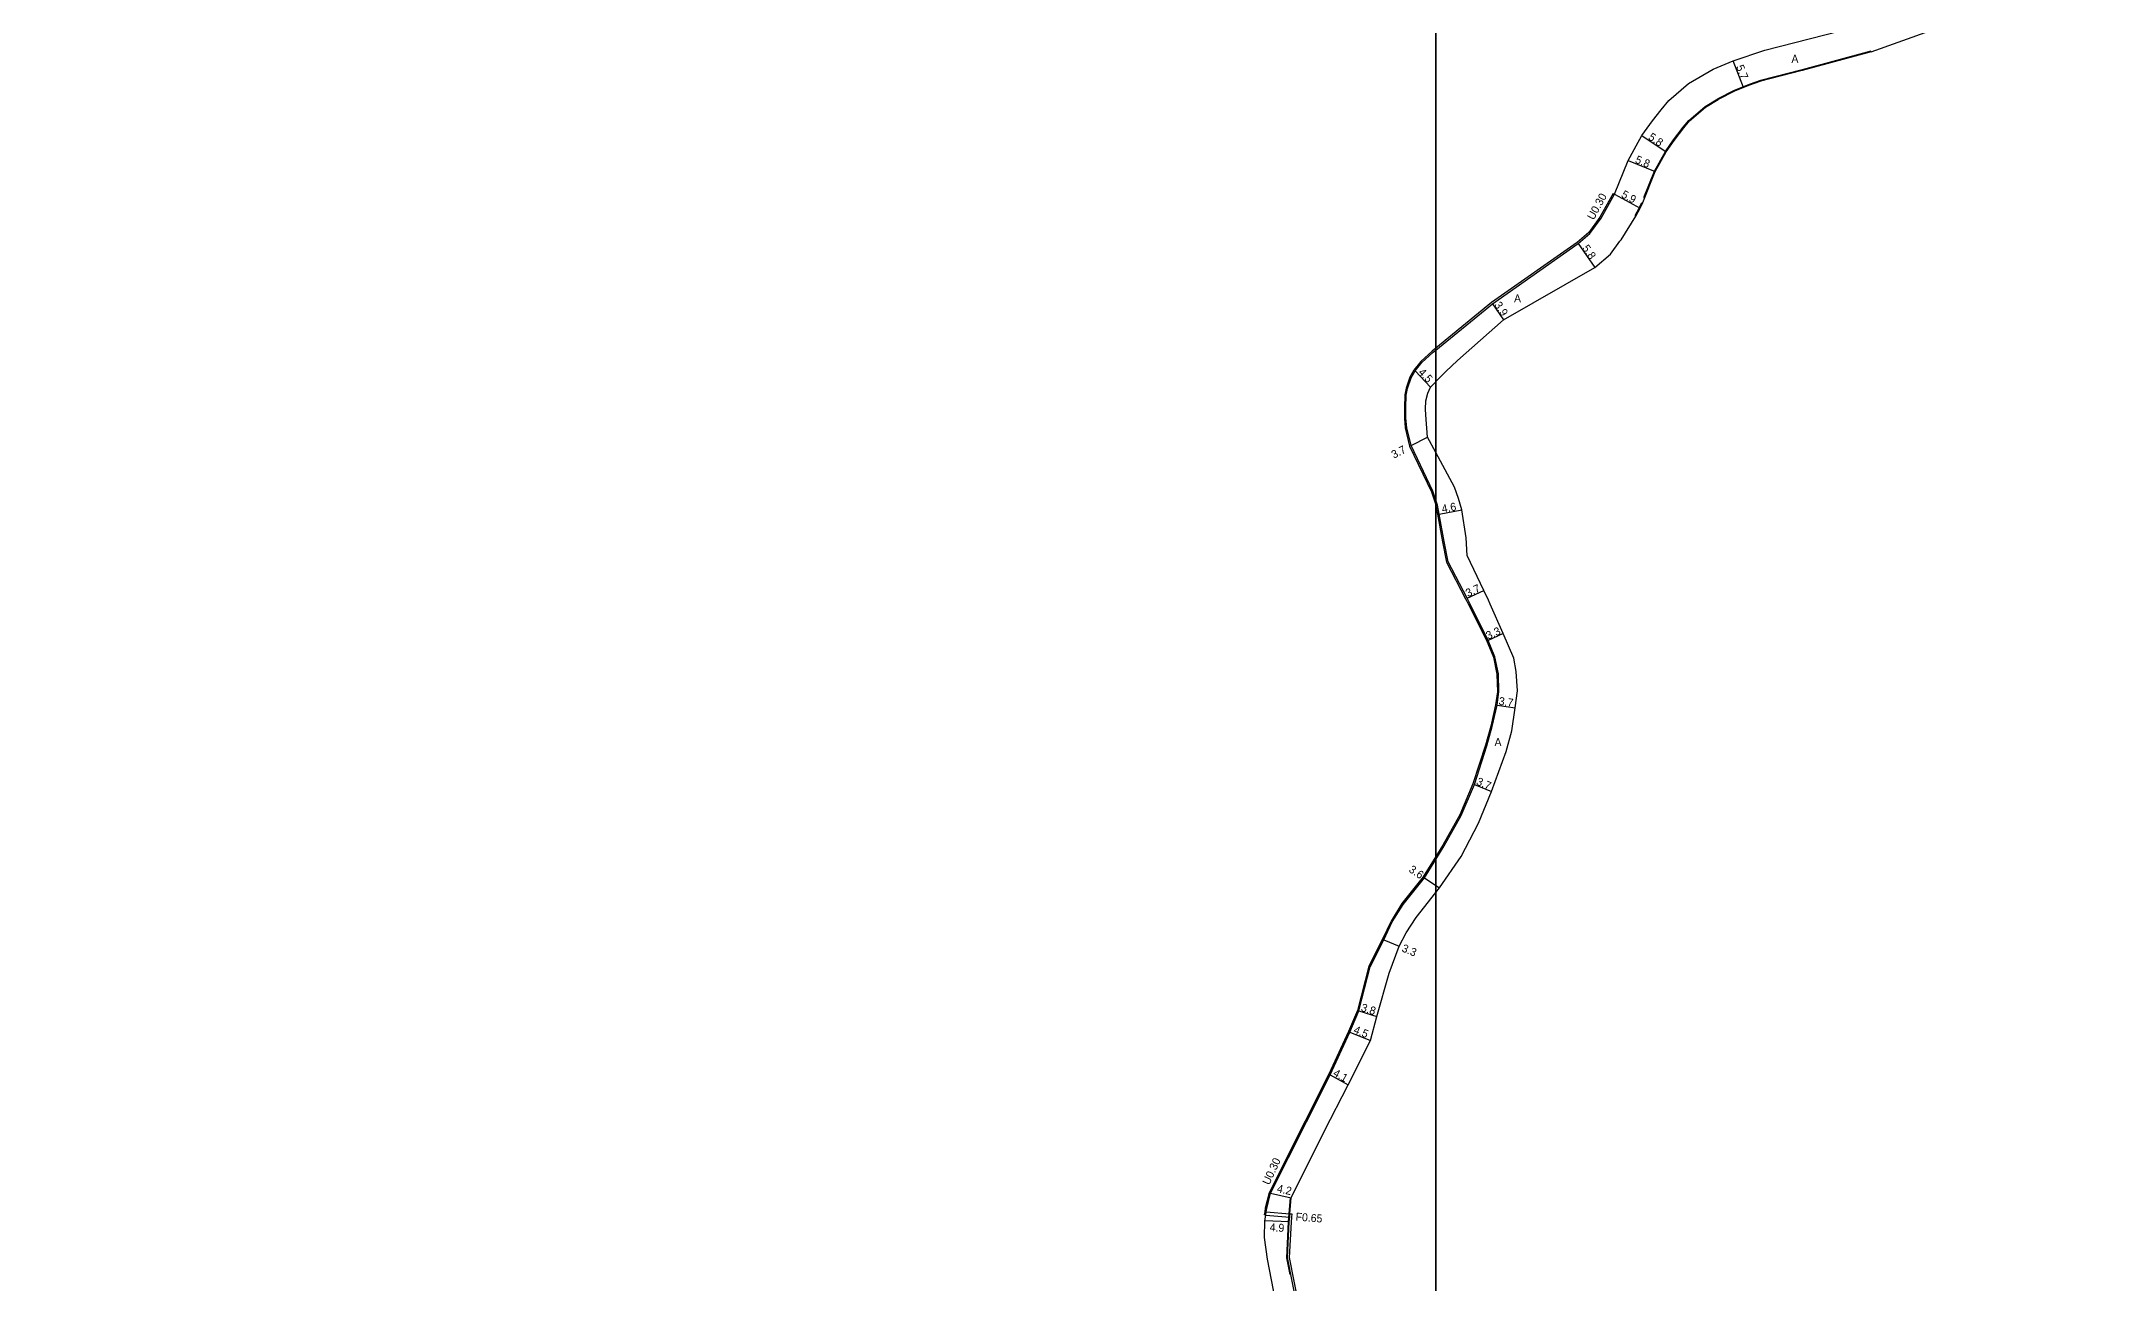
# Model space of a CAD drawing. Header units: metres. Extents: x -28000 to -24000, y -105000 to -102000.
# Drawn here: x -27478.9 to -27069.4, y -104182.1 to -103933.9 of the extents above; entities that cross this region are included whole.
import ezdxf

# ---------------------------------------------------------------- set-up
doc = ezdxf.new("R2010")
doc.units = ezdxf.units.M
doc.header["$LTSCALE"] = 2.5
for name, color, linetype in [('側溝・桝', 7, 'Continuous'), ('図郭', 7, 'Continuous'), ('幅員', 7, 'Continuous'), ('歩道・分離帯・安全施設', 7, 'Continuous'), ('舗装', 7, 'Continuous'), ('道路', 7, 'Continuous')]:
    doc.layers.add(name, color=color, linetype=linetype)
doc.styles.get("Standard").update_dxf_attribs({"font": ''})
doc.styles.get('Standard').set_extended_font_data('@MS PGothic')

msp = doc.modelspace()

# ---------------------------------------------------------------- linework, layer by layer
at = {"layer": '側溝・桝'}
for points in [[(-27164.57, -103964.33), (-27167.22, -103969.12), (-27169.43, -103972.14), (-27171.75, -103974.13), (-27188.86, -103986.16), (-27200, -103995.26)], [(-27164.57, -103964.33), (-27164.3, -103964.46)], [(-27200, -103995.26), (-27200.71, -103995.84), (-27202.99, -103997.95), (-27204.4, -103999.64), (-27205.23, -104001.06), (-27205.95, -104003.27), (-27206.22, -104004.6), (-27206.28, -104007.14), (-27206.28, -104009.22), (-27206.11, -104011.2), (-27205.25, -104014.82), (-27200.85, -104023.95), (-27200, -104026.59)], [(-27200, -104026.59), (-27199.97, -104026.68), (-27199.65, -104028.45), (-27198.65, -104033.95), (-27197.84, -104038.05), (-27194.04, -104045.36), (-27193.5, -104046.43)], [(-27193.5, -104046.43), (-27189.82, -104053.78)], [(-27189.82, -104053.78), (-27188.48, -104057.01), (-27187.79, -104060.38), (-27187.68, -104063.9), (-27188.07, -104066.53), (-27189, -104070.78), (-27190.09, -104074.62), (-27192.59, -104082.32), (-27195.19, -104088.48), (-27198.6, -104094.57), (-27200, -104096.84)], [(-27200, -104096.84), (-27202.52, -104100.91), (-27206.79, -104106.26), (-27208.96, -104109.76), (-27210.67, -104113.36), (-27213.38, -104118.76), (-27215.69, -104127.59), (-27217.49, -104131.79), (-27221.4, -104140.3), (-27226.12, -104149.71), (-27233.31, -104164.03), (-27234.09, -104167.13), (-27234.2, -104167.82), (-27234.31, -104168.46)], [(-27233.91, -104167.86), (-27229.17, -104168.23)], [(-27228.82, -104168.26), (-27228.87, -104168.91), (-27228.95, -104169.87), (-27229.29, -104176.97), (-27227.32, -104187.06), (-27227.09, -104196.81), (-27229.7, -104211.01), (-27233.85, -104220.59)], [(-27229.17, -104168.23), (-27228.82, -104168.26)], [(-27234.01, -104168.51), (-27234.31, -104168.46)], [(-27234.01, -104168.51), (-27229.22, -104168.88)]]:
    msp.add_lwpolyline(points, dxfattribs=at)
at = {"layer": '図郭'}
for points in [[(-28000, -104400), (-27200, -104400), (-27200, -103800), (-28000, -103800)], [(-27200, -104400), (-26400, -104400), (-26400, -103800), (-27200, -103800)]]:
    msp.add_lwpolyline(points, close=True, dxfattribs=at)
at = {"layer": '幅員'}
for points in [[(-27138.49, -103943.19), (-27140.56, -103937.88)], [(-27158.79, -103952.8), (-27153.98, -103956.03)], [(-27161.53, -103957.77), (-27156.17, -103959.99)], [(-27164.3, -103964.46), (-27159.13, -103967.31)], [(-27171.55, -103974.36), (-27168.23, -103979.12)], [(-27188.68, -103986.4), (-27186.49, -103989.62)], [(-27201.05, -104003.07), (-27204.15, -103999.81)], [(-27204.96, -104014.72), (-27201.66, -104013.05)], [(-27199.35, -104028.4), (-27194.83, -104027.57)], [(-27193.77, -104045.22), (-27190.42, -104043.67)], [(-27186.53, -104052.31), (-27189.55, -104053.65)], [(-27187.77, -104066.59), (-27184.11, -104067.12)], [(-27192.3, -104082.42), (-27188.9, -104083.86)], [(-27202.27, -104101.09), (-27200, -104102.6)], [(-27200, -104102.6), (-27199.27, -104103.08)], [(-27210.4, -104113.49), (-27207.35, -104114.74)], [(-27215.4, -104127.68), (-27211.77, -104128.81)], [(-27217.22, -104131.91), (-27213.05, -104133.6)], [(-27221.14, -104140.43), (-27217.56, -104142.43)], [(-27233.02, -104164.13), (-27228.92, -104165.03)], [(-27229.3, -104169.85), (-27234.19, -104169.61)]]:
    msp.add_lwpolyline(points, dxfattribs=at)
at = {"layer": '歩道・分離帯・安全施設'}
for points in [[(-27113.03, -103935.93), (-27126.8, -103939.63), (-27135.11, -103941.78), (-27137.33, -103942.58), (-27140.38, -103943.76), (-27143.61, -103945.44)], [(-27158.44, -103965.19), (-27156.31, -103959.92), (-27154.1, -103955.95), (-27152.47, -103953.65), (-27150.54, -103951.13), (-27149.4, -103949.75), (-27146.15, -103946.98), (-27143.61, -103945.44)], [(-27160.17, -103968.75), (-27159.3, -103967.15), (-27158.79, -103966.15)], [(-27229.14, -104180.34), (-27229.8, -104177), (-27229.45, -104169.84), (-27229.37, -104168.87), (-27229.32, -104168.22), (-27229.07, -104164.99)]]:
    msp.add_lwpolyline(points, dxfattribs=at)
at = {"layer": '道路'}
for points in [[(-27200, -103995.65), (-27188.68, -103986.4), (-27171.55, -103974.36), (-27169.2, -103972.33), (-27166.96, -103969.29), (-27164.3, -103964.46), (-27161.53, -103957.77), (-27159.98, -103954.85), (-27158.79, -103952.8), (-27156.7, -103949.82), (-27154.97, -103947.62), (-27153.44, -103945.77), (-27149.47, -103942.39), (-27144.55, -103939.52), (-27140.56, -103937.88), (-27134.2, -103935.75), (-27116.26, -103931.13)], [(-27112.99, -103936.07), (-27101.23, -103931.84)], [(-27112.99, -103936.07), (-27126.76, -103939.77), (-27135.06, -103941.92), (-27137.28, -103942.72), (-27140.32, -103943.9), (-27143.53, -103945.57)], [(-27200, -104001.93), (-27197.98, -103999.9), (-27195.64, -103997.74), (-27186.49, -103989.62), (-27168.23, -103979.12), (-27165.05, -103976.47), (-27163.21, -103973.9), (-27162.98, -103973.6), (-27160.05, -103968.9), (-27159.13, -103967.31), (-27158.62, -103966.16), (-27156.17, -103959.99), (-27153.98, -103956.03), (-27152.34, -103953.74), (-27150.43, -103951.23), (-27149.29, -103949.85), (-27146.06, -103947.1), (-27143.53, -103945.57)], [(-27200, -104025.61), (-27200.57, -104023.84), (-27204.96, -104014.72), (-27205.81, -104011.15), (-27205.98, -104009.21), (-27205.98, -104007.15), (-27205.92, -104004.63), (-27205.66, -104003.34), (-27204.95, -104001.18), (-27204.15, -103999.81), (-27202.77, -103998.16), (-27200.51, -103996.07), (-27200, -103995.65)], [(-27200, -104016.12), (-27201.66, -104013.05), (-27202.01, -104008.59), (-27202.09, -104007.44), (-27202.02, -104005.76), (-27201.6, -104004.23), (-27201.05, -104003.07), (-27200.03, -104001.96), (-27200, -104001.93)], [(-27189.13, -104046.43), (-27189.5, -104045.59), (-27190.42, -104043.67), (-27193.73, -104036.69), (-27193.92, -104033.19), (-27194.83, -104027.57), (-27195.47, -104025.27), (-27196.27, -104023.02), (-27200, -104016.12)], [(-27193.17, -104046.43), (-27193.77, -104045.22), (-27197.56, -104037.95), (-27198.35, -104033.9), (-27199.35, -104028.4), (-27199.68, -104026.61), (-27200, -104025.61)], [(-27200, -104097.41), (-27198.34, -104094.72), (-27194.92, -104088.62), (-27192.3, -104082.42), (-27189.8, -104074.71), (-27188.71, -104070.85), (-27187.77, -104066.59), (-27187.38, -104063.92), (-27187.49, -104060.35), (-27188.2, -104056.92), (-27189.55, -104053.65), (-27193.17, -104046.43)], [(-27200, -104104), (-27199.27, -104103.08), (-27194.93, -104096.81), (-27191.47, -104090.2), (-27188.9, -104083.86), (-27185.97, -104075.87), (-27184.81, -104071.75), (-27184.11, -104067.12), (-27183.7, -104063.76), (-27183.91, -104059.84), (-27184.38, -104057.2), (-27186.53, -104052.31), (-27189.13, -104046.43)], [(-27231.64, -104187.6), (-27233.66, -104177.28), (-27234.26, -104172.94), (-27234.19, -104169.61), (-27234.01, -104168.51), (-27233.91, -104167.86), (-27233.8, -104167.2), (-27233.02, -104164.13), (-27225.86, -104149.85), (-27221.14, -104140.43), (-27217.22, -104131.91), (-27215.4, -104127.68), (-27213.1, -104118.87), (-27210.4, -104113.49), (-27208.7, -104109.9), (-27206.54, -104106.43), (-27202.27, -104101.09), (-27200, -104097.41)], [(-27234.16, -104220.43), (-27230.04, -104210.91), (-27227.45, -104196.78), (-27227.66, -104187.1), (-27229.65, -104176.99), (-27229.3, -104169.85), (-27229.22, -104168.88), (-27229.17, -104168.23), (-27228.92, -104165.03), (-27222.29, -104151.66), (-27217.56, -104142.43), (-27213.05, -104133.6), (-27211.77, -104128.81), (-27209.3, -104120.14), (-27207.35, -104114.74), (-27205.92, -104112.08), (-27203.95, -104109.01), (-27200, -104104)]]:
    msp.add_lwpolyline(points, dxfattribs=at)

# ---------------------------------------------------------------- texts
at = {"layer": '側溝・桝'}
for s, rotation, p in [('U0.30', 61.125, (-27168.45, -103969.77)), ('U0.30', 64.9812, (-27233.31, -104162.6)), ('F0.65', 355.5322, (-27228.08, -104169.58))]:
    msp.add_text(s, height=1.6, rotation=rotation, dxfattribs=at).set_placement(p)
at = {"layer": '幅員'}
for s, rotation, p in [('5.7', 291.3101, (-27140.02, -103939.01)), ('5.8', 326.1032, (-27157.66, -103953.44)), ('5.8', 337.5045, (-27160.29, -103958.17)), ('5.9', 331.1239, (-27163.07, -103965.02)), ('5.8', 304.9659, (-27170.84, -103975.3)), ('3.9', 304.2116, (-27188.4, -103986.63)), ('4.5', 313.6157, (-27203.63, -104000.21)), ('3.7', 26.8815, (-27208.39, -104017.36)), ('4.6', 10.4209, (-27198.68, -104028.18)), ('3.7', 24.8559, (-27193.59, -104045.03)), ('3.3', 23.8238, (-27189.55, -104053.53)), ('3.7', 351.738, (-27187.51, -104066.52)), ('3.7', 337.1274, (-27192.04, -104082.43)), ('3.6', 326.4323, (-27205.54, -104099.8)), ('3.3', 337.7883, (-27206.95, -104115.76)), ('3.8', 342.7883, (-27215.08, -104127.68)), ('4.5', 337.9739, (-27216.58, -104132.06)), ('4.1', 330.8442, (-27220.69, -104140.57)), ('4.2', 347.6743, (-27231.86, -104163.89)), ('4.9', 357.2187, (-27233.24, -104171.71))]:
    msp.add_text(s, height=1.6, rotation=rotation, dxfattribs=at).set_placement(p)
at = {"layer": '舗装'}
for p in [(-27128.91, -103938.25), (-27184.37, -103986.12), (-27188.27, -104074.77)]:
    msp.add_text('A', height=1.6, dxfattribs=at).set_placement(p)

doc.saveas('drawing.dxf')
